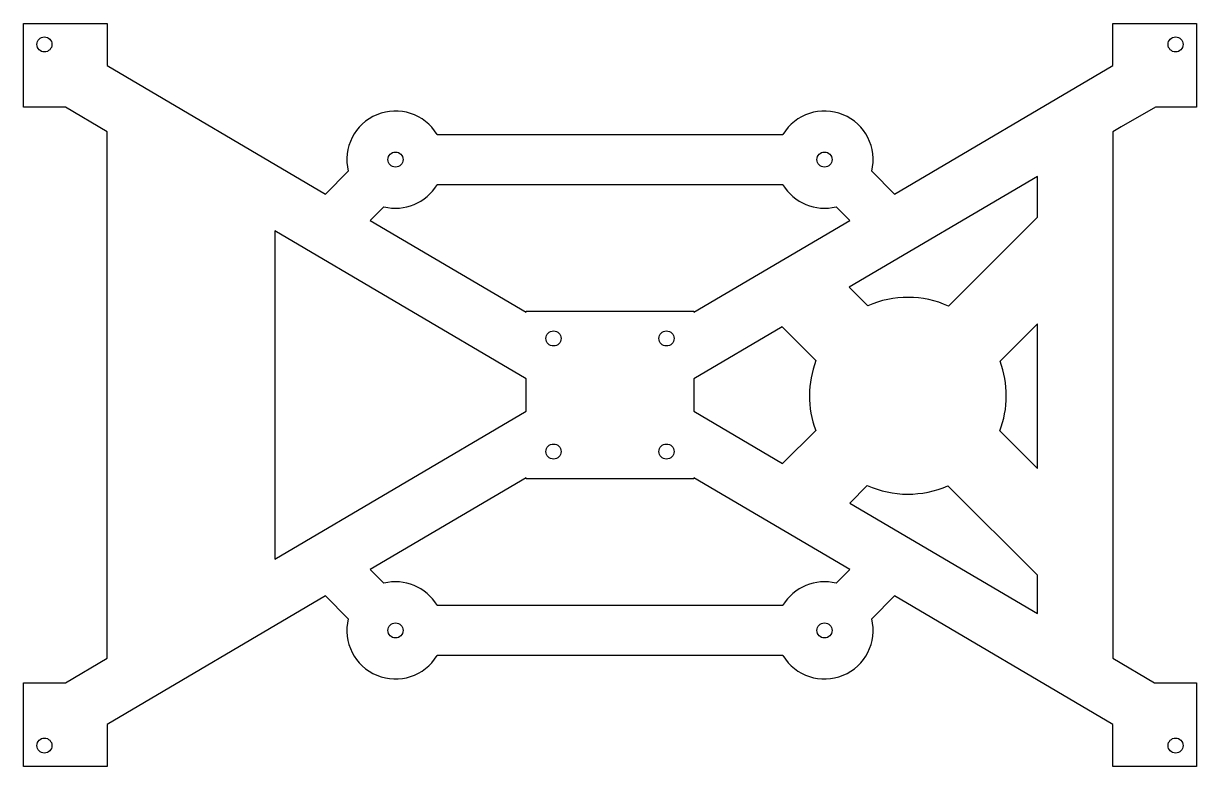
# Model space of a CAD drawing. Extents: x -0.31 to 6.69, y -4.13 to 0.3.
import ezdxf

# ---------------------------------------------------------------- set-up
doc = ezdxf.new("R2010")
doc.units = 0
doc.header["$MEASUREMENT"] = 0
doc.layers.get('0').update_dxf_attribs({"color": 253, "linetype": 'CONTINUOUS'})

msp = doc.modelspace()

# ---------------------------------------------------------------- linework, layer by layer
at = {"color": 38}
for p, q in [((-0.31, -0.2), (-0.31, 0.3)), ((-0.31, 0.3), (0.19, 0.3)), ((0.19, 0.3), (0.19, 0.05)), ((6.19, 0.05), (6.19, 0.3)), ((6.19, 0.3), (6.69, 0.3)), ((6.69, 0.3), (6.69, -0.2)), ((0.19, 0.05), (1.4924, -0.7179)), ((4.8876, -0.7179), (6.19, 0.05)), ((-0.06, -0.2), (-0.31, -0.2)), ((0.19, -0.3474), (-0.06, -0.2)), ((6.4442, -0.2), (6.24, -0.3179)), ((6.69, -0.2), (6.4442, -0.2)), ((0.19, -3.4876), (0.19, -0.3474)), ((6.24, -0.3179), (6.19, -0.3474)), ((6.19, -0.3474), (6.19, -3.4876)), ((2.1582, -0.3625), (4.2218, -0.3625)), ((1.4924, -0.7179), (1.6284, -0.5819)), ((5.74, -0.6127), (4.6179, -1.2743)), ((4.7516, -0.5819), (4.8876, -0.7179)), ((5.74, -0.8564), (5.74, -0.6127)), ((4.2218, -0.6625), (2.1582, -0.6625)), ((1.8406, -0.7941), (1.7593, -0.8753)), ((4.6207, -0.8753), (4.5394, -0.7941)), ((1.7593, -0.8753), (2.69, -1.424)), ((3.69, -1.424), (4.6207, -0.8753)), ((5.2096, -1.3868), (5.74, -0.8564)), ((2.69, -1.8214), (1.19, -0.937)), ((1.19, -0.937), (1.19, -2.898)), ((4.6179, -1.2743), (4.7288, -1.3852)), ((2.69, -1.424), (2.69, -1.4175)), ((2.69, -1.4175), (3.69, -1.4175)), ((3.69, -1.4175), (3.69, -1.424)), ((4.2177, -1.5103), (3.69, -1.8214)), ((4.4189, -1.7116), (4.2177, -1.5103)), ((5.74, -1.4926), (5.5173, -1.7153)), ((5.74, -2.3564), (5.74, -1.4926)), ((2.69, -2.0136), (2.69, -1.8214)), ((3.69, -1.8214), (3.69, -2.0136)), ((1.19, -2.898), (2.69, -2.0136)), ((3.69, -2.0136), (4.2202, -2.3262)), ((4.2202, -2.3262), (4.4176, -2.1288)), ((5.5159, -2.1323), (5.74, -2.3564)), ((2.69, -2.411), (1.7593, -2.9597)), ((2.69, -2.4175), (2.69, -2.411)), ((3.69, -2.4175), (2.69, -2.4175)), ((3.69, -2.411), (3.69, -2.4175)), ((4.6207, -2.9597), (3.69, -2.411)), ((4.7254, -2.4573), (4.6204, -2.5622)), ((5.74, -2.9926), (5.2061, -2.4587)), ((4.6204, -2.5622), (5.74, -3.2223)), ((1.7593, -2.9597), (1.8406, -3.0409)), ((4.5394, -3.0409), (4.6207, -2.9597)), ((5.74, -3.2223), (5.74, -2.9926)), ((1.4924, -3.1171), (0.19, -3.885)), ((1.6284, -3.2531), (1.4924, -3.1171)), ((4.8876, -3.1171), (4.7516, -3.2531)), ((6.19, -3.885), (4.8876, -3.1171)), ((2.1582, -3.1725), (4.2218, -3.1725)), ((-0.06, -3.635), (0.19, -3.4876)), ((4.2218, -3.4725), (2.1582, -3.4725)), ((6.19, -3.4876), (6.44, -3.635)), ((-0.31, -4.135), (-0.31, -3.635)), ((-0.31, -3.635), (-0.06, -3.635)), ((6.44, -3.635), (6.69, -3.635)), ((6.69, -3.635), (6.69, -4.135)), ((0.19, -3.885), (0.19, -4.135)), ((6.19, -4.135), (6.19, -3.885)), ((0.19, -4.135), (-0.31, -4.135)), ((6.69, -4.135), (6.19, -4.135))]:
    msp.add_line(p, q, dxfattribs=at)
for centre in [(-0.185, 0.175), (6.565, 0.175), (1.91, -0.5125), (4.47, -0.5125), (2.853, -1.58), (3.527, -1.58), (2.853, -2.255), (3.527, -2.255), (1.91, -3.3225), (4.47, -3.3225), (-0.185, -4.01), (6.565, -4.01)]:
    msp.add_circle(centre, 0.045, dxfattribs=at)
for centre, radius, start, end in [((1.91, -0.5125), 0.29, 31.14739, 193.85261), ((4.47, -0.5125), 0.29, 346.14739, 148.85261), ((1.91, -0.5125), 0.29, 256.14739, 328.85261), ((4.47, -0.5125), 0.29, 211.14739, 283.85261), ((4.9674, -1.922), 0.5874, 65.65154, 113.96179), ((4.9674, -1.922), 0.5874, 159.01116, 200.61483), ((4.9674, -1.922), 0.5874, 339.02521, 20.59722), ((4.9674, -1.922), 0.5874, 245.66868, 293.97554), ((1.91, -3.3225), 0.29, 31.14739, 103.85261), ((4.47, -3.3225), 0.29, 76.14739, 148.85261), ((1.91, -3.3225), 0.29, 166.14739, 328.85261), ((4.47, -3.3225), 0.29, 211.14739, 13.85261)]:
    msp.add_arc(centre, radius, start, end, dxfattribs=at)

doc.saveas('drawing.dxf')
